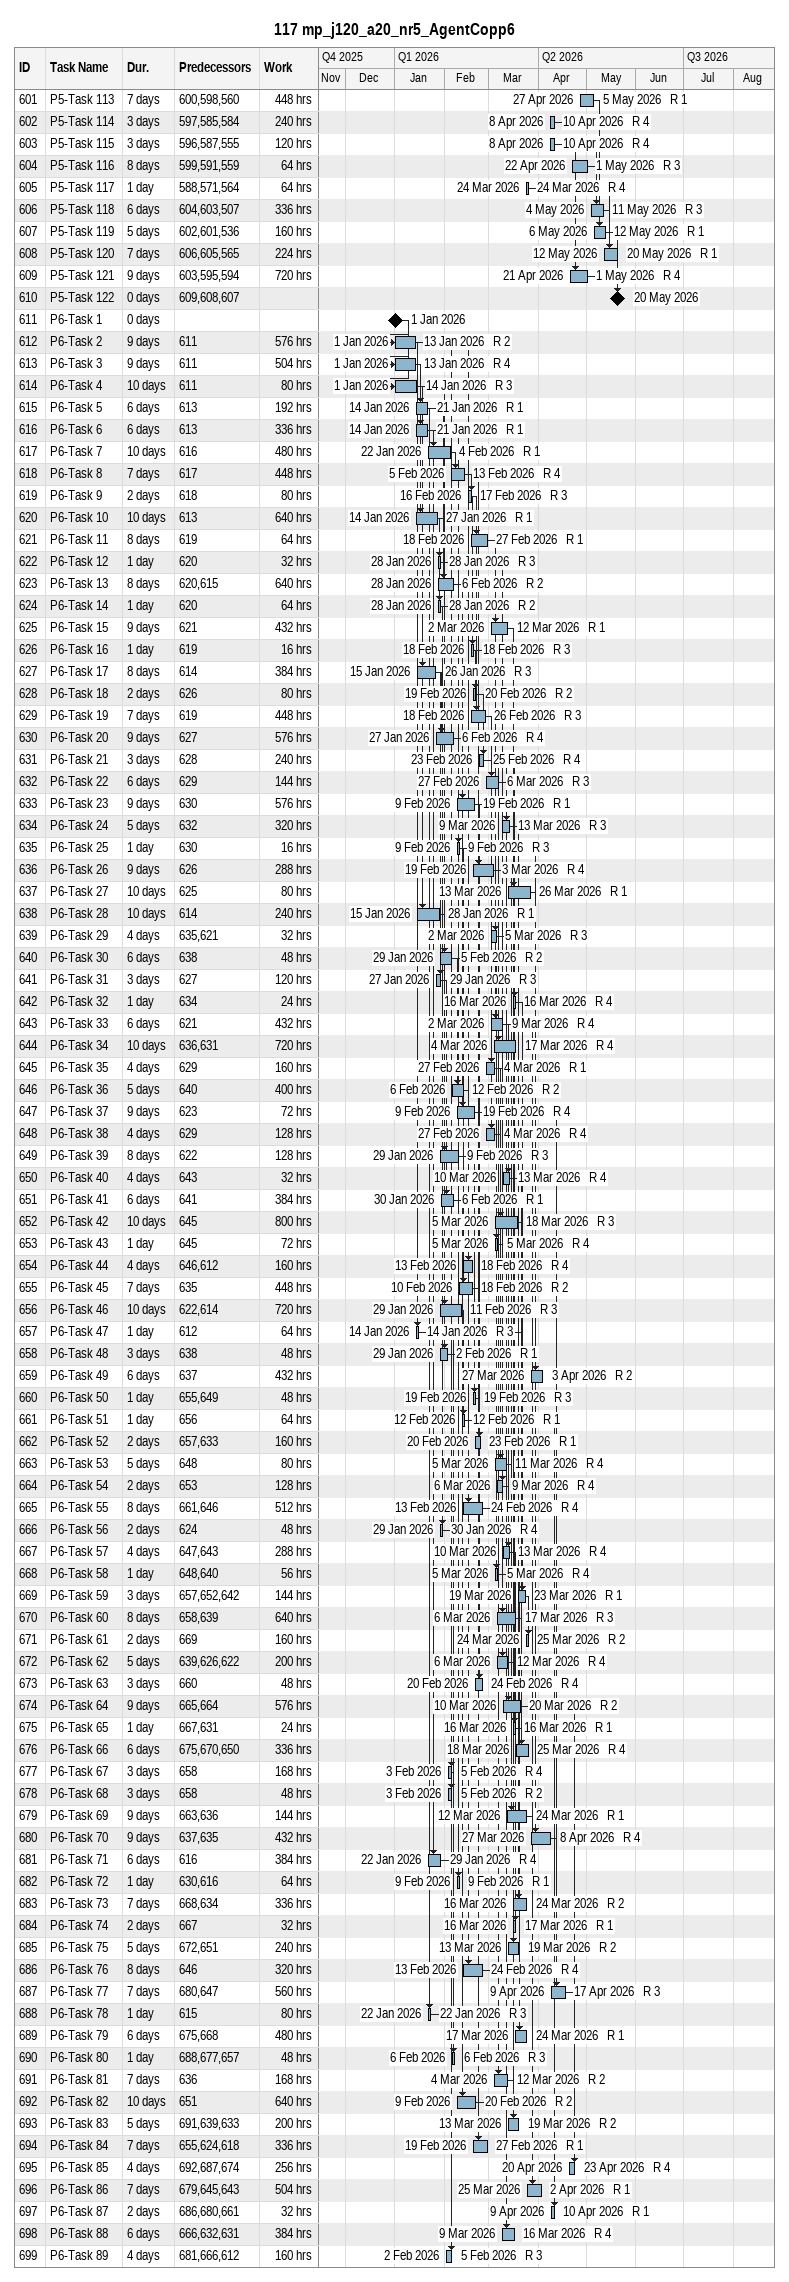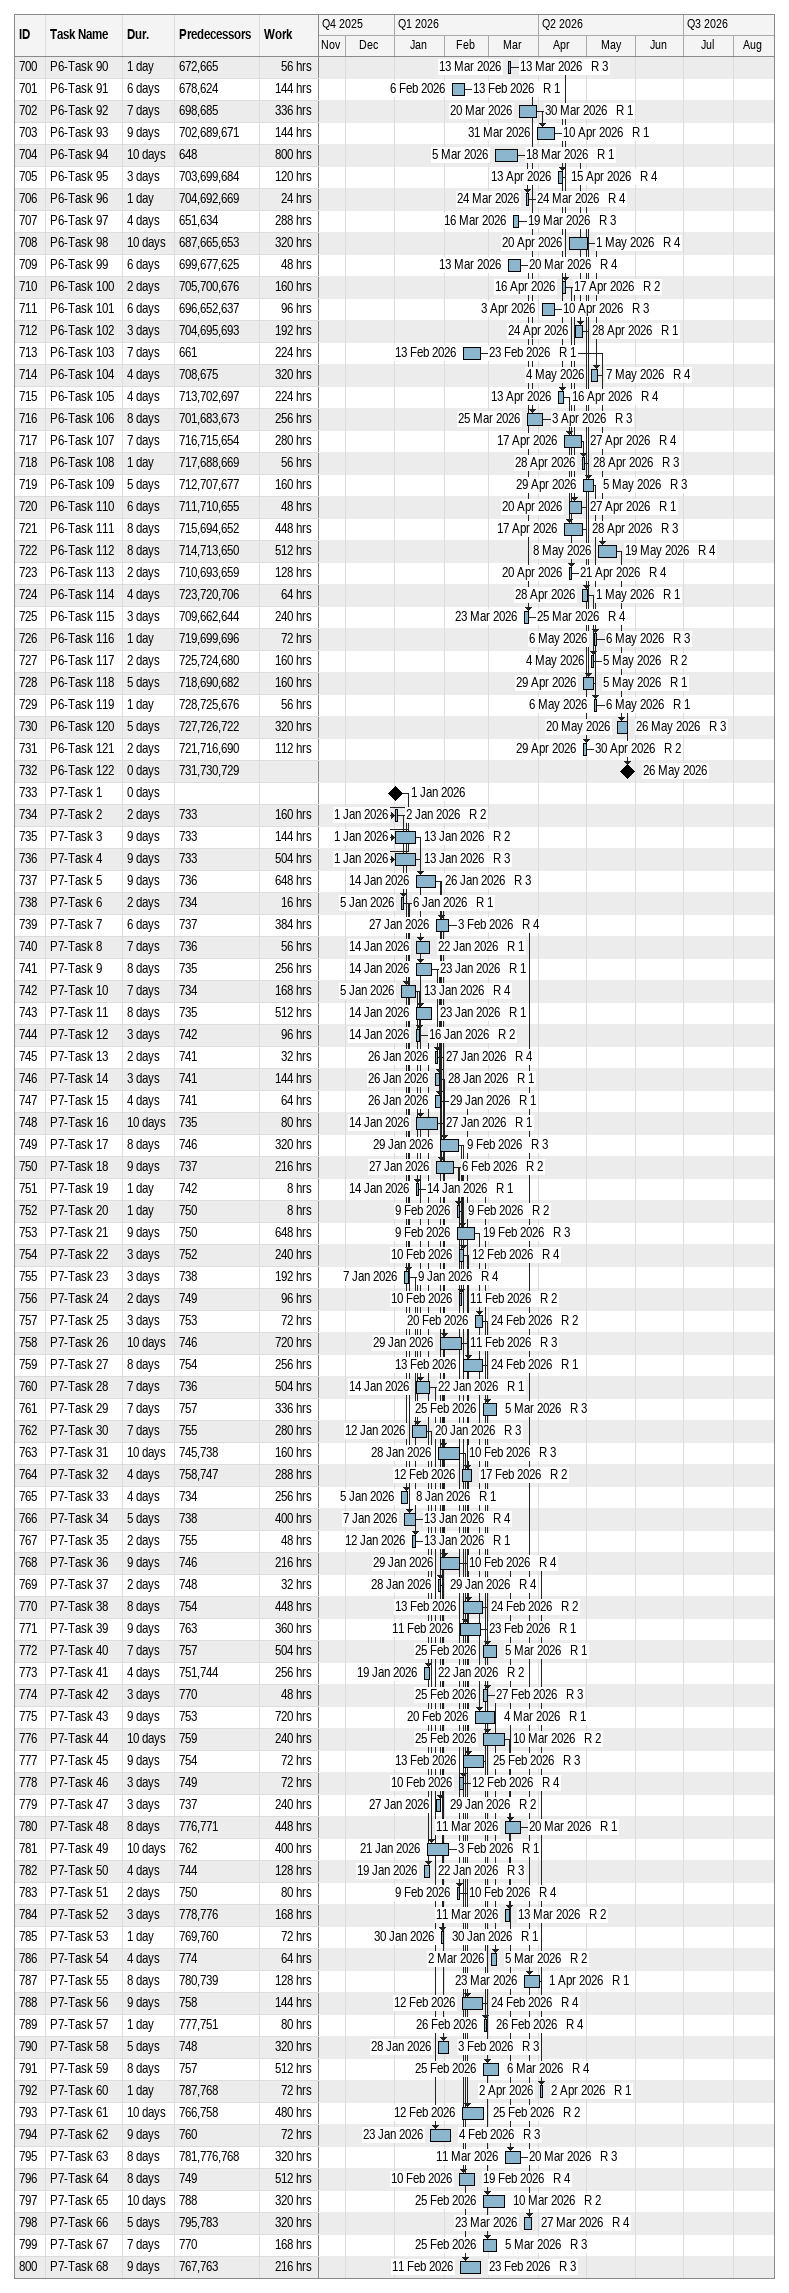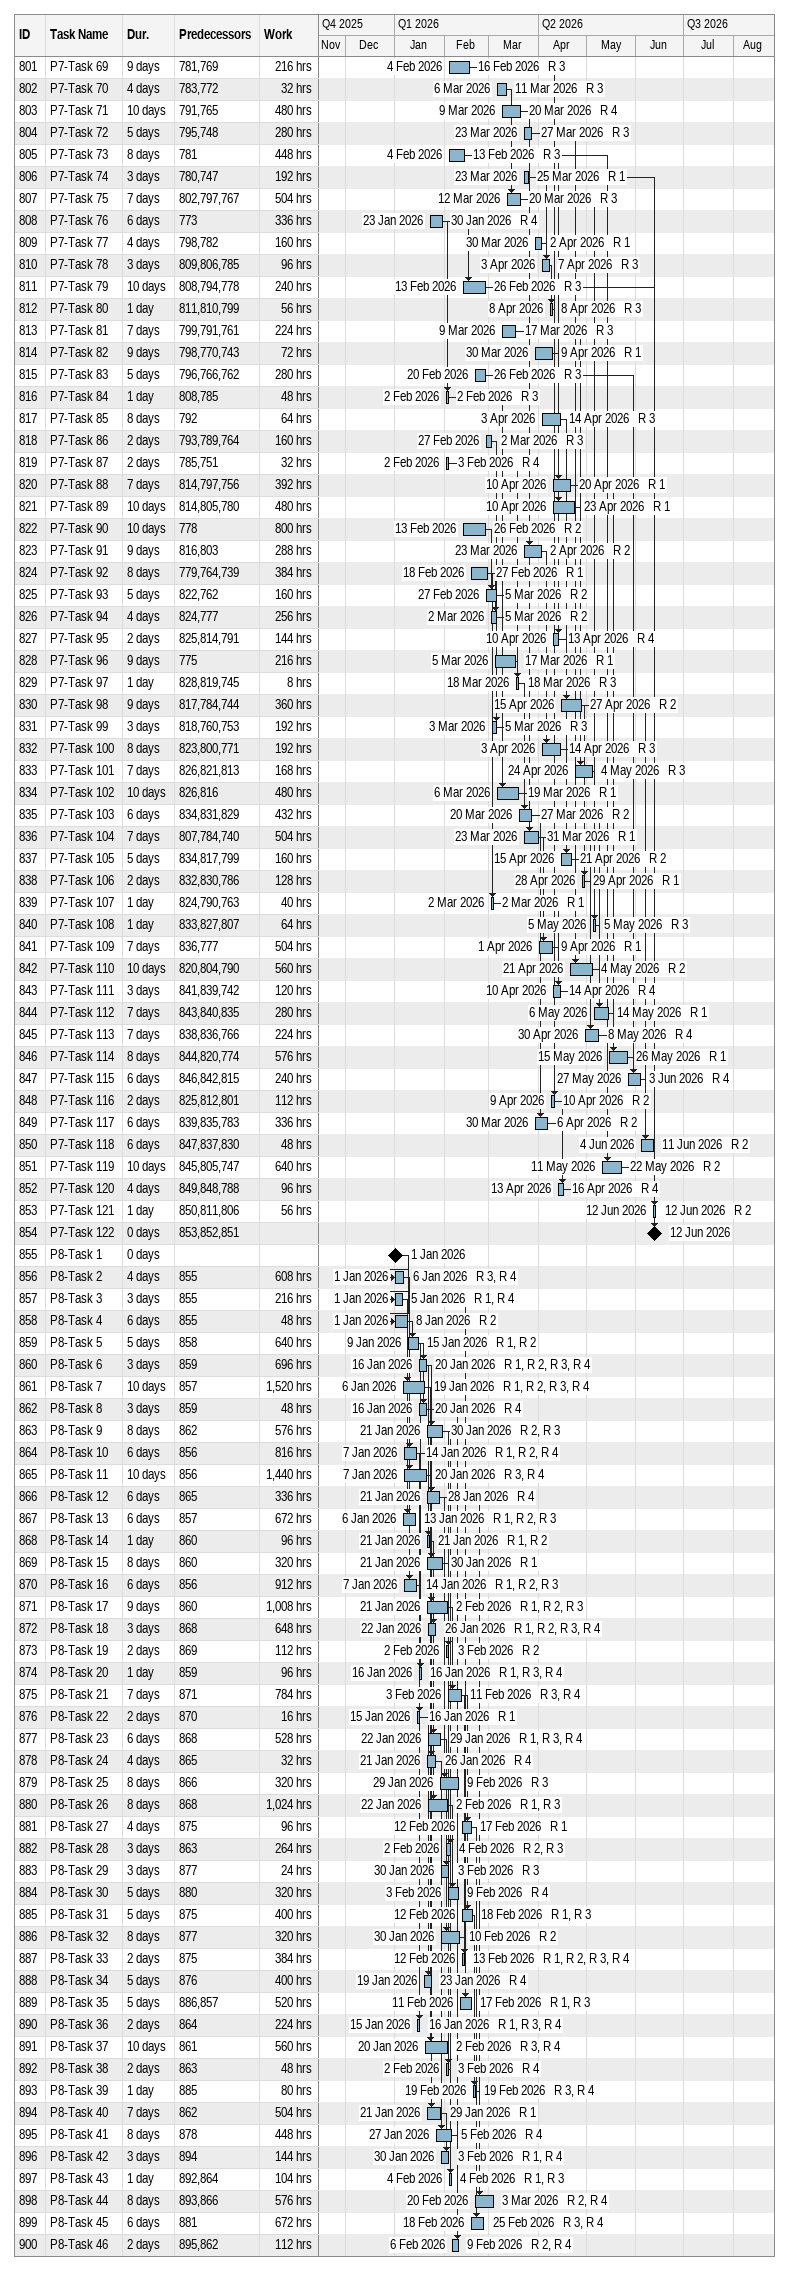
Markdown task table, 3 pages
117 mp_j120_a20_nr5_AgentCopp6

| ID | Task | Duration | Start | Finish | Predecessors | Resources | Work (h) |
|---|---|---|---|---|---|---|---|
| 601 | P5-Task 113 | 7d | 2026-04-27 | 2026-05-05 | 600, 598, 560 | R 1 | 448 |
| 602 | P5-Task 114 | 3d | 2026-04-08 | 2026-04-10 | 597, 585, 584 | R 4 | 240 |
| 603 | P5-Task 115 | 3d | 2026-04-08 | 2026-04-10 | 596, 587, 555 | R 4 | 120 |
| 604 | P5-Task 116 | 8d | 2026-04-22 | 2026-05-01 | 599, 591, 559 | R 3 | 64 |
| 605 | P5-Task 117 | 1d | 2026-03-24 | 2026-03-24 | 588, 571, 564 | R 4 | 64 |
| 606 | P5-Task 118 | 6d | 2026-05-04 | 2026-05-11 | 604, 603, 507 | R 3 | 336 |
| 607 | P5-Task 119 | 5d | 2026-05-06 | 2026-05-12 | 602, 601, 536 | R 1 | 160 |
| 608 | P5-Task 120 | 7d | 2026-05-12 | 2026-05-20 | 606, 605, 565 | R 1 | 224 |
| 609 | P5-Task 121 | 9d | 2026-04-21 | 2026-05-01 | 603, 595, 594 | R 4 | 720 |
| 610 | P5-Task 122 | 0d | 2026-05-20 | 2026-05-20 | 609, 608, 607 |  |  |
| 611 | P6-Task 1 | 0d | 2026-01-01 | 2026-01-01 |  |  |  |
| 612 | P6-Task 2 | 9d | 2026-01-01 | 2026-01-13 | 611 | R 2 | 576 |
| 613 | P6-Task 3 | 9d | 2026-01-01 | 2026-01-13 | 611 | R 4 | 504 |
| 614 | P6-Task 4 | 10d | 2026-01-01 | 2026-01-14 | 611 | R 3 | 80 |
| 615 | P6-Task 5 | 6d | 2026-01-14 | 2026-01-21 | 613 | R 1 | 192 |
| 616 | P6-Task 6 | 6d | 2026-01-14 | 2026-01-21 | 613 | R 1 | 336 |
| 617 | P6-Task 7 | 10d | 2026-01-22 | 2026-02-04 | 616 | R 1 | 480 |
| 618 | P6-Task 8 | 7d | 2026-02-05 | 2026-02-13 | 617 | R 4 | 448 |
| 619 | P6-Task 9 | 2d | 2026-02-16 | 2026-02-17 | 618 | R 3 | 80 |
| 620 | P6-Task 10 | 10d | 2026-01-14 | 2026-01-27 | 613 | R 1 | 640 |
| 621 | P6-Task 11 | 8d | 2026-02-18 | 2026-02-27 | 619 | R 1 | 64 |
| 622 | P6-Task 12 | 1d | 2026-01-28 | 2026-01-28 | 620 | R 3 | 32 |
| 623 | P6-Task 13 | 8d | 2026-01-28 | 2026-02-06 | 620, 615 | R 2 | 640 |
| 624 | P6-Task 14 | 1d | 2026-01-28 | 2026-01-28 | 620 | R 2 | 64 |
| 625 | P6-Task 15 | 9d | 2026-03-02 | 2026-03-12 | 621 | R 1 | 432 |
| 626 | P6-Task 16 | 1d | 2026-02-18 | 2026-02-18 | 619 | R 3 | 16 |
| 627 | P6-Task 17 | 8d | 2026-01-15 | 2026-01-26 | 614 | R 3 | 384 |
| 628 | P6-Task 18 | 2d | 2026-02-19 | 2026-02-20 | 626 | R 2 | 80 |
| 629 | P6-Task 19 | 7d | 2026-02-18 | 2026-02-26 | 619 | R 3 | 448 |
| 630 | P6-Task 20 | 9d | 2026-01-27 | 2026-02-06 | 627 | R 4 | 576 |
| 631 | P6-Task 21 | 3d | 2026-02-23 | 2026-02-25 | 628 | R 4 | 240 |
| 632 | P6-Task 22 | 6d | 2026-02-27 | 2026-03-06 | 629 | R 3 | 144 |
| 633 | P6-Task 23 | 9d | 2026-02-09 | 2026-02-19 | 630 | R 1 | 576 |
| 634 | P6-Task 24 | 5d | 2026-03-09 | 2026-03-13 | 632 | R 3 | 320 |
| 635 | P6-Task 25 | 1d | 2026-02-09 | 2026-02-09 | 630 | R 3 | 16 |
| 636 | P6-Task 26 | 9d | 2026-02-19 | 2026-03-03 | 626 | R 4 | 288 |
| 637 | P6-Task 27 | 10d | 2026-03-13 | 2026-03-26 | 625 | R 1 | 80 |
| 638 | P6-Task 28 | 10d | 2026-01-15 | 2026-01-28 | 614 | R 1 | 240 |
| 639 | P6-Task 29 | 4d | 2026-03-02 | 2026-03-05 | 635, 621 | R 3 | 32 |
| 640 | P6-Task 30 | 6d | 2026-01-29 | 2026-02-05 | 638 | R 2 | 48 |
| 641 | P6-Task 31 | 3d | 2026-01-27 | 2026-01-29 | 627 | R 3 | 120 |
| 642 | P6-Task 32 | 1d | 2026-03-16 | 2026-03-16 | 634 | R 4 | 24 |
| 643 | P6-Task 33 | 6d | 2026-03-02 | 2026-03-09 | 621 | R 4 | 432 |
| 644 | P6-Task 34 | 10d | 2026-03-04 | 2026-03-17 | 636, 631 | R 4 | 720 |
| 645 | P6-Task 35 | 4d | 2026-02-27 | 2026-03-04 | 629 | R 1 | 160 |
| 646 | P6-Task 36 | 5d | 2026-02-06 | 2026-02-12 | 640 | R 2 | 400 |
| 647 | P6-Task 37 | 9d | 2026-02-09 | 2026-02-19 | 623 | R 4 | 72 |
| 648 | P6-Task 38 | 4d | 2026-02-27 | 2026-03-04 | 629 | R 4 | 128 |
| 649 | P6-Task 39 | 8d | 2026-01-29 | 2026-02-09 | 622 | R 3 | 128 |
| 650 | P6-Task 40 | 4d | 2026-03-10 | 2026-03-13 | 643 | R 4 | 32 |
| 651 | P6-Task 41 | 6d | 2026-01-30 | 2026-02-06 | 641 | R 1 | 384 |
| 652 | P6-Task 42 | 10d | 2026-03-05 | 2026-03-18 | 645 | R 3 | 800 |
| 653 | P6-Task 43 | 1d | 2026-03-05 | 2026-03-05 | 645 | R 4 | 72 |
| 654 | P6-Task 44 | 4d | 2026-02-13 | 2026-02-18 | 646, 612 | R 4 | 160 |
| 655 | P6-Task 45 | 7d | 2026-02-10 | 2026-02-18 | 635 | R 2 | 448 |
| 656 | P6-Task 46 | 10d | 2026-01-29 | 2026-02-11 | 622, 614 | R 3 | 720 |
| 657 | P6-Task 47 | 1d | 2026-01-14 | 2026-01-14 | 612 | R 3 | 64 |
| 658 | P6-Task 48 | 3d | 2026-01-29 | 2026-02-02 | 638 | R 1 | 48 |
| 659 | P6-Task 49 | 6d | 2026-03-27 | 2026-04-03 | 637 | R 2 | 432 |
| 660 | P6-Task 50 | 1d | 2026-02-19 | 2026-02-19 | 655, 649 | R 3 | 48 |
| 661 | P6-Task 51 | 1d | 2026-02-12 | 2026-02-12 | 656 | R 1 | 64 |
| 662 | P6-Task 52 | 2d | 2026-02-20 | 2026-02-23 | 657, 633 | R 1 | 160 |
| 663 | P6-Task 53 | 5d | 2026-03-05 | 2026-03-11 | 648 | R 4 | 80 |
| 664 | P6-Task 54 | 2d | 2026-03-06 | 2026-03-09 | 653 | R 4 | 128 |
| 665 | P6-Task 55 | 8d | 2026-02-13 | 2026-02-24 | 661, 646 | R 4 | 512 |
| 666 | P6-Task 56 | 2d | 2026-01-29 | 2026-01-30 | 624 | R 4 | 48 |
| 667 | P6-Task 57 | 4d | 2026-03-10 | 2026-03-13 | 647, 643 | R 4 | 288 |
| 668 | P6-Task 58 | 1d | 2026-03-05 | 2026-03-05 | 648, 640 | R 4 | 56 |
| 669 | P6-Task 59 | 3d | 2026-03-19 | 2026-03-23 | 657, 652, 642 | R 1 | 144 |
| 670 | P6-Task 60 | 8d | 2026-03-06 | 2026-03-17 | 658, 639 | R 3 | 640 |
| 671 | P6-Task 61 | 2d | 2026-03-24 | 2026-03-25 | 669 | R 2 | 160 |
| 672 | P6-Task 62 | 5d | 2026-03-06 | 2026-03-12 | 639, 626, 622 | R 4 | 200 |
| 673 | P6-Task 63 | 3d | 2026-02-20 | 2026-02-24 | 660 | R 4 | 48 |
| 674 | P6-Task 64 | 9d | 2026-03-10 | 2026-03-20 | 665, 664 | R 2 | 576 |
| 675 | P6-Task 65 | 1d | 2026-03-16 | 2026-03-16 | 667, 631 | R 1 | 24 |
| 676 | P6-Task 66 | 6d | 2026-03-18 | 2026-03-25 | 675, 670, 650 | R 4 | 336 |
| 677 | P6-Task 67 | 3d | 2026-02-03 | 2026-02-05 | 658 | R 4 | 168 |
| 678 | P6-Task 68 | 3d | 2026-02-03 | 2026-02-05 | 658 | R 2 | 48 |
| 679 | P6-Task 69 | 9d | 2026-03-12 | 2026-03-24 | 663, 636 | R 1 | 144 |
| 680 | P6-Task 70 | 9d | 2026-03-27 | 2026-04-08 | 637, 635 | R 4 | 432 |
| 681 | P6-Task 71 | 6d | 2026-01-22 | 2026-01-29 | 616 | R 4 | 384 |
| 682 | P6-Task 72 | 1d | 2026-02-09 | 2026-02-09 | 630, 616 | R 1 | 64 |
| 683 | P6-Task 73 | 7d | 2026-03-16 | 2026-03-24 | 668, 634 | R 2 | 336 |
| 684 | P6-Task 74 | 2d | 2026-03-16 | 2026-03-17 | 667 | R 1 | 32 |
| 685 | P6-Task 75 | 5d | 2026-03-13 | 2026-03-19 | 672, 651 | R 2 | 240 |
| 686 | P6-Task 76 | 8d | 2026-02-13 | 2026-02-24 | 646 | R 4 | 320 |
| 687 | P6-Task 77 | 7d | 2026-04-09 | 2026-04-17 | 680, 647 | R 3 | 560 |
| 688 | P6-Task 78 | 1d | 2026-01-22 | 2026-01-22 | 615 | R 3 | 80 |
| 689 | P6-Task 79 | 6d | 2026-03-17 | 2026-03-24 | 675, 668 | R 1 | 480 |
| 690 | P6-Task 80 | 1d | 2026-02-06 | 2026-02-06 | 688, 677, 657 | R 3 | 48 |
| 691 | P6-Task 81 | 7d | 2026-03-04 | 2026-03-12 | 636 | R 2 | 168 |
| 692 | P6-Task 82 | 10d | 2026-02-09 | 2026-02-20 | 651 | R 2 | 640 |
| 693 | P6-Task 83 | 5d | 2026-03-13 | 2026-03-19 | 691, 639, 633 | R 2 | 200 |
| 694 | P6-Task 84 | 7d | 2026-02-19 | 2026-02-27 | 655, 624, 618 | R 1 | 336 |
| 695 | P6-Task 85 | 4d | 2026-04-20 | 2026-04-23 | 692, 687, 674 | R 4 | 256 |
| 696 | P6-Task 86 | 7d | 2026-03-25 | 2026-04-02 | 679, 645, 643 | R 1 | 504 |
| 697 | P6-Task 87 | 2d | 2026-04-09 | 2026-04-10 | 686, 680, 661 | R 1 | 32 |
| 698 | P6-Task 88 | 6d | 2026-03-09 | 2026-03-16 | 666, 632, 631 | R 4 | 384 |
| 699 | P6-Task 89 | 4d | 2026-02-02 | 2026-02-05 | 681, 666, 612 | R 3 | 160 |
| 700 | P6-Task 90 | 1d | 2026-03-13 | 2026-03-13 | 672, 665 | R 3 | 56 |
| 701 | P6-Task 91 | 6d | 2026-02-06 | 2026-02-13 | 678, 624 | R 1 | 144 |
| 702 | P6-Task 92 | 7d | 2026-03-20 | 2026-03-30 | 698, 685 | R 1 | 336 |
| 703 | P6-Task 93 | 9d | 2026-03-31 | 2026-04-10 | 702, 689, 671 | R 1 | 144 |
| 704 | P6-Task 94 | 10d | 2026-03-05 | 2026-03-18 | 648 | R 1 | 800 |
| 705 | P6-Task 95 | 3d | 2026-04-13 | 2026-04-15 | 703, 699, 684 | R 4 | 120 |
| 706 | P6-Task 96 | 1d | 2026-03-24 | 2026-03-24 | 704, 692, 669 | R 4 | 24 |
| 707 | P6-Task 97 | 4d | 2026-03-16 | 2026-03-19 | 651, 634 | R 3 | 288 |
| 708 | P6-Task 98 | 10d | 2026-04-20 | 2026-05-01 | 687, 665, 653 | R 4 | 320 |
| 709 | P6-Task 99 | 6d | 2026-03-13 | 2026-03-20 | 699, 677, 625 | R 4 | 48 |
| 710 | P6-Task 100 | 2d | 2026-04-16 | 2026-04-17 | 705, 700, 676 | R 2 | 160 |
| 711 | P6-Task 101 | 6d | 2026-04-03 | 2026-04-10 | 696, 652, 637 | R 3 | 96 |
| 712 | P6-Task 102 | 3d | 2026-04-24 | 2026-04-28 | 704, 695, 693 | R 1 | 192 |
| 713 | P6-Task 103 | 7d | 2026-02-13 | 2026-02-23 | 661 | R 1 | 224 |
| 714 | P6-Task 104 | 4d | 2026-05-04 | 2026-05-07 | 708, 675 | R 4 | 320 |
| 715 | P6-Task 105 | 4d | 2026-04-13 | 2026-04-16 | 713, 702, 697 | R 4 | 224 |
| 716 | P6-Task 106 | 8d | 2026-03-25 | 2026-04-03 | 701, 683, 673 | R 3 | 256 |
| 717 | P6-Task 107 | 7d | 2026-04-17 | 2026-04-27 | 716, 715, 654 | R 4 | 280 |
| 718 | P6-Task 108 | 1d | 2026-04-28 | 2026-04-28 | 717, 688, 669 | R 3 | 56 |
| 719 | P6-Task 109 | 5d | 2026-04-29 | 2026-05-05 | 712, 707, 677 | R 3 | 160 |
| 720 | P6-Task 110 | 6d | 2026-04-20 | 2026-04-27 | 711, 710, 655 | R 1 | 48 |
| 721 | P6-Task 111 | 8d | 2026-04-17 | 2026-04-28 | 715, 694, 652 | R 3 | 448 |
| 722 | P6-Task 112 | 8d | 2026-05-08 | 2026-05-19 | 714, 713, 650 | R 4 | 512 |
| 723 | P6-Task 113 | 2d | 2026-04-20 | 2026-04-21 | 710, 693, 659 | R 4 | 128 |
| 724 | P6-Task 114 | 4d | 2026-04-28 | 2026-05-01 | 723, 720, 706 | R 1 | 64 |
| 725 | P6-Task 115 | 3d | 2026-03-23 | 2026-03-25 | 709, 662, 644 | R 4 | 240 |
| 726 | P6-Task 116 | 1d | 2026-05-06 | 2026-05-06 | 719, 699, 696 | R 3 | 72 |
| 727 | P6-Task 117 | 2d | 2026-05-04 | 2026-05-05 | 725, 724, 680 | R 2 | 160 |
| 728 | P6-Task 118 | 5d | 2026-04-29 | 2026-05-05 | 718, 690, 682 | R 1 | 160 |
| 729 | P6-Task 119 | 1d | 2026-05-06 | 2026-05-06 | 728, 725, 676 | R 1 | 56 |
| 730 | P6-Task 120 | 5d | 2026-05-20 | 2026-05-26 | 727, 726, 722 | R 3 | 320 |
| 731 | P6-Task 121 | 2d | 2026-04-29 | 2026-04-30 | 721, 716, 690 | R 2 | 112 |
| 732 | P6-Task 122 | 0d | 2026-05-26 | 2026-05-26 | 731, 730, 729 |  |  |
| 733 | P7-Task 1 | 0d | 2026-01-01 | 2026-01-01 |  |  |  |
| 734 | P7-Task 2 | 2d | 2026-01-01 | 2026-01-02 | 733 | R 2 | 160 |
| 735 | P7-Task 3 | 9d | 2026-01-01 | 2026-01-13 | 733 | R 2 | 144 |
| 736 | P7-Task 4 | 9d | 2026-01-01 | 2026-01-13 | 733 | R 3 | 504 |
| 737 | P7-Task 5 | 9d | 2026-01-14 | 2026-01-26 | 736 | R 3 | 648 |
| 738 | P7-Task 6 | 2d | 2026-01-05 | 2026-01-06 | 734 | R 1 | 16 |
| 739 | P7-Task 7 | 6d | 2026-01-27 | 2026-02-03 | 737 | R 4 | 384 |
| 740 | P7-Task 8 | 7d | 2026-01-14 | 2026-01-22 | 736 | R 1 | 56 |
| 741 | P7-Task 9 | 8d | 2026-01-14 | 2026-01-23 | 735 | R 1 | 256 |
| 742 | P7-Task 10 | 7d | 2026-01-05 | 2026-01-13 | 734 | R 4 | 168 |
| 743 | P7-Task 11 | 8d | 2026-01-14 | 2026-01-23 | 735 | R 1 | 512 |
| 744 | P7-Task 12 | 3d | 2026-01-14 | 2026-01-16 | 742 | R 2 | 96 |
| 745 | P7-Task 13 | 2d | 2026-01-26 | 2026-01-27 | 741 | R 4 | 32 |
| 746 | P7-Task 14 | 3d | 2026-01-26 | 2026-01-28 | 741 | R 1 | 144 |
| 747 | P7-Task 15 | 4d | 2026-01-26 | 2026-01-29 | 741 | R 1 | 64 |
| 748 | P7-Task 16 | 10d | 2026-01-14 | 2026-01-27 | 735 | R 1 | 80 |
| 749 | P7-Task 17 | 8d | 2026-01-29 | 2026-02-09 | 746 | R 3 | 320 |
| 750 | P7-Task 18 | 9d | 2026-01-27 | 2026-02-06 | 737 | R 2 | 216 |
| 751 | P7-Task 19 | 1d | 2026-01-14 | 2026-01-14 | 742 | R 1 | 8 |
| 752 | P7-Task 20 | 1d | 2026-02-09 | 2026-02-09 | 750 | R 2 | 8 |
| 753 | P7-Task 21 | 9d | 2026-02-09 | 2026-02-19 | 750 | R 3 | 648 |
| 754 | P7-Task 22 | 3d | 2026-02-10 | 2026-02-12 | 752 | R 4 | 240 |
| 755 | P7-Task 23 | 3d | 2026-01-07 | 2026-01-09 | 738 | R 4 | 192 |
| 756 | P7-Task 24 | 2d | 2026-02-10 | 2026-02-11 | 749 | R 2 | 96 |
| 757 | P7-Task 25 | 3d | 2026-02-20 | 2026-02-24 | 753 | R 2 | 72 |
| 758 | P7-Task 26 | 10d | 2026-01-29 | 2026-02-11 | 746 | R 3 | 720 |
| 759 | P7-Task 27 | 8d | 2026-02-13 | 2026-02-24 | 754 | R 1 | 256 |
| 760 | P7-Task 28 | 7d | 2026-01-14 | 2026-01-22 | 736 | R 1 | 504 |
| 761 | P7-Task 29 | 7d | 2026-02-25 | 2026-03-05 | 757 | R 3 | 336 |
| 762 | P7-Task 30 | 7d | 2026-01-12 | 2026-01-20 | 755 | R 3 | 280 |
| 763 | P7-Task 31 | 10d | 2026-01-28 | 2026-02-10 | 745, 738 | R 3 | 160 |
| 764 | P7-Task 32 | 4d | 2026-02-12 | 2026-02-17 | 758, 747 | R 2 | 288 |
| 765 | P7-Task 33 | 4d | 2026-01-05 | 2026-01-08 | 734 | R 1 | 256 |
| 766 | P7-Task 34 | 5d | 2026-01-07 | 2026-01-13 | 738 | R 4 | 400 |
| 767 | P7-Task 35 | 2d | 2026-01-12 | 2026-01-13 | 755 | R 1 | 48 |
| 768 | P7-Task 36 | 9d | 2026-01-29 | 2026-02-10 | 746 | R 4 | 216 |
| 769 | P7-Task 37 | 2d | 2026-01-28 | 2026-01-29 | 748 | R 4 | 32 |
| 770 | P7-Task 38 | 8d | 2026-02-13 | 2026-02-24 | 754 | R 2 | 448 |
| 771 | P7-Task 39 | 9d | 2026-02-11 | 2026-02-23 | 763 | R 1 | 360 |
| 772 | P7-Task 40 | 7d | 2026-02-25 | 2026-03-05 | 757 | R 1 | 504 |
| 773 | P7-Task 41 | 4d | 2026-01-19 | 2026-01-22 | 751, 744 | R 2 | 256 |
| 774 | P7-Task 42 | 3d | 2026-02-25 | 2026-02-27 | 770 | R 3 | 48 |
| 775 | P7-Task 43 | 9d | 2026-02-20 | 2026-03-04 | 753 | R 1 | 720 |
| 776 | P7-Task 44 | 10d | 2026-02-25 | 2026-03-10 | 759 | R 2 | 240 |
| 777 | P7-Task 45 | 9d | 2026-02-13 | 2026-02-25 | 754 | R 3 | 72 |
| 778 | P7-Task 46 | 3d | 2026-02-10 | 2026-02-12 | 749 | R 4 | 72 |
| 779 | P7-Task 47 | 3d | 2026-01-27 | 2026-01-29 | 737 | R 2 | 240 |
| 780 | P7-Task 48 | 8d | 2026-03-11 | 2026-03-20 | 776, 771 | R 1 | 448 |
| 781 | P7-Task 49 | 10d | 2026-01-21 | 2026-02-03 | 762 | R 1 | 400 |
| 782 | P7-Task 50 | 4d | 2026-01-19 | 2026-01-22 | 744 | R 3 | 128 |
| 783 | P7-Task 51 | 2d | 2026-02-09 | 2026-02-10 | 750 | R 4 | 80 |
| 784 | P7-Task 52 | 3d | 2026-03-11 | 2026-03-13 | 778, 776 | R 2 | 168 |
| 785 | P7-Task 53 | 1d | 2026-01-30 | 2026-01-30 | 769, 760 | R 1 | 72 |
| 786 | P7-Task 54 | 4d | 2026-03-02 | 2026-03-05 | 774 | R 2 | 64 |
| 787 | P7-Task 55 | 8d | 2026-03-23 | 2026-04-01 | 780, 739 | R 1 | 128 |
| 788 | P7-Task 56 | 9d | 2026-02-12 | 2026-02-24 | 758 | R 4 | 144 |
| 789 | P7-Task 57 | 1d | 2026-02-26 | 2026-02-26 | 777, 751 | R 4 | 80 |
| 790 | P7-Task 58 | 5d | 2026-01-28 | 2026-02-03 | 748 | R 3 | 320 |
| 791 | P7-Task 59 | 8d | 2026-02-25 | 2026-03-06 | 757 | R 4 | 512 |
| 792 | P7-Task 60 | 1d | 2026-04-02 | 2026-04-02 | 787, 768 | R 1 | 72 |
| 793 | P7-Task 61 | 10d | 2026-02-12 | 2026-02-25 | 766, 758 | R 2 | 480 |
| 794 | P7-Task 62 | 9d | 2026-01-23 | 2026-02-04 | 760 | R 3 | 72 |
| 795 | P7-Task 63 | 8d | 2026-03-11 | 2026-03-20 | 781, 776, 768 | R 3 | 320 |
| 796 | P7-Task 64 | 8d | 2026-02-10 | 2026-02-19 | 749 | R 4 | 512 |
| 797 | P7-Task 65 | 10d | 2026-02-25 | 2026-03-10 | 788 | R 2 | 320 |
| 798 | P7-Task 66 | 5d | 2026-03-23 | 2026-03-27 | 795, 783 | R 4 | 320 |
| 799 | P7-Task 67 | 7d | 2026-02-25 | 2026-03-05 | 770 | R 3 | 168 |
| 800 | P7-Task 68 | 9d | 2026-02-11 | 2026-02-23 | 767, 763 | R 3 | 216 |
| 801 | P7-Task 69 | 9d | 2026-02-04 | 2026-02-16 | 781, 769 | R 3 | 216 |
| 802 | P7-Task 70 | 4d | 2026-03-06 | 2026-03-11 | 783, 772 | R 3 | 32 |
| 803 | P7-Task 71 | 10d | 2026-03-09 | 2026-03-20 | 791, 765 | R 4 | 480 |
| 804 | P7-Task 72 | 5d | 2026-03-23 | 2026-03-27 | 795, 748 | R 3 | 280 |
| 805 | P7-Task 73 | 8d | 2026-02-04 | 2026-02-13 | 781 | R 3 | 448 |
| 806 | P7-Task 74 | 3d | 2026-03-23 | 2026-03-25 | 780, 747 | R 1 | 192 |
| 807 | P7-Task 75 | 7d | 2026-03-12 | 2026-03-20 | 802, 797, 767 | R 3 | 504 |
| 808 | P7-Task 76 | 6d | 2026-01-23 | 2026-01-30 | 773 | R 4 | 336 |
| 809 | P7-Task 77 | 4d | 2026-03-30 | 2026-04-02 | 798, 782 | R 1 | 160 |
| 810 | P7-Task 78 | 3d | 2026-04-03 | 2026-04-07 | 809, 806, 785 | R 3 | 96 |
| 811 | P7-Task 79 | 10d | 2026-02-13 | 2026-02-26 | 808, 794, 778 | R 3 | 240 |
| 812 | P7-Task 80 | 1d | 2026-04-08 | 2026-04-08 | 811, 810, 799 | R 3 | 56 |
| 813 | P7-Task 81 | 7d | 2026-03-09 | 2026-03-17 | 799, 791, 761 | R 3 | 224 |
| 814 | P7-Task 82 | 9d | 2026-03-30 | 2026-04-09 | 798, 770, 743 | R 1 | 72 |
| 815 | P7-Task 83 | 5d | 2026-02-20 | 2026-02-26 | 796, 766, 762 | R 3 | 280 |
| 816 | P7-Task 84 | 1d | 2026-02-02 | 2026-02-02 | 808, 785 | R 3 | 48 |
| 817 | P7-Task 85 | 8d | 2026-04-03 | 2026-04-14 | 792 | R 3 | 64 |
| 818 | P7-Task 86 | 2d | 2026-02-27 | 2026-03-02 | 793, 789, 764 | R 3 | 160 |
| 819 | P7-Task 87 | 2d | 2026-02-02 | 2026-02-03 | 785, 751 | R 4 | 32 |
| 820 | P7-Task 88 | 7d | 2026-04-10 | 2026-04-20 | 814, 797, 756 | R 1 | 392 |
| 821 | P7-Task 89 | 10d | 2026-04-10 | 2026-04-23 | 814, 805, 780 | R 1 | 480 |
| 822 | P7-Task 90 | 10d | 2026-02-13 | 2026-02-26 | 778 | R 2 | 800 |
| 823 | P7-Task 91 | 9d | 2026-03-23 | 2026-04-02 | 816, 803 | R 2 | 288 |
| 824 | P7-Task 92 | 8d | 2026-02-18 | 2026-02-27 | 779, 764, 739 | R 1 | 384 |
| 825 | P7-Task 93 | 5d | 2026-02-27 | 2026-03-05 | 822, 762 | R 2 | 160 |
| 826 | P7-Task 94 | 4d | 2026-03-02 | 2026-03-05 | 824, 777 | R 2 | 256 |
| 827 | P7-Task 95 | 2d | 2026-04-10 | 2026-04-13 | 825, 814, 791 | R 4 | 144 |
| 828 | P7-Task 96 | 9d | 2026-03-05 | 2026-03-17 | 775 | R 1 | 216 |
| 829 | P7-Task 97 | 1d | 2026-03-18 | 2026-03-18 | 828, 819, 745 | R 3 | 8 |
| 830 | P7-Task 98 | 9d | 2026-04-15 | 2026-04-27 | 817, 784, 744 | R 2 | 360 |
| 831 | P7-Task 99 | 3d | 2026-03-03 | 2026-03-05 | 818, 760, 753 | R 3 | 192 |
| 832 | P7-Task 100 | 8d | 2026-04-03 | 2026-04-14 | 823, 800, 771 | R 3 | 192 |
| 833 | P7-Task 101 | 7d | 2026-04-24 | 2026-05-04 | 826, 821, 813 | R 3 | 168 |
| 834 | P7-Task 102 | 10d | 2026-03-06 | 2026-03-19 | 826, 816 | R 1 | 480 |
| 835 | P7-Task 103 | 6d | 2026-03-20 | 2026-03-27 | 834, 831, 829 | R 2 | 432 |
| 836 | P7-Task 104 | 7d | 2026-03-23 | 2026-03-31 | 807, 784, 740 | R 1 | 504 |
| 837 | P7-Task 105 | 5d | 2026-04-15 | 2026-04-21 | 834, 817, 799 | R 2 | 160 |
| 838 | P7-Task 106 | 2d | 2026-04-28 | 2026-04-29 | 832, 830, 786 | R 1 | 128 |
| 839 | P7-Task 107 | 1d | 2026-03-02 | 2026-03-02 | 824, 790, 763 | R 1 | 40 |
| 840 | P7-Task 108 | 1d | 2026-05-05 | 2026-05-05 | 833, 827, 807 | R 3 | 64 |
| 841 | P7-Task 109 | 7d | 2026-04-01 | 2026-04-09 | 836, 777 | R 1 | 504 |
| 842 | P7-Task 110 | 10d | 2026-04-21 | 2026-05-04 | 820, 804, 790 | R 2 | 560 |
| 843 | P7-Task 111 | 3d | 2026-04-10 | 2026-04-14 | 841, 839, 742 | R 4 | 120 |
| 844 | P7-Task 112 | 7d | 2026-05-06 | 2026-05-14 | 843, 840, 835 | R 1 | 280 |
| 845 | P7-Task 113 | 7d | 2026-04-30 | 2026-05-08 | 838, 836, 766 | R 4 | 224 |
| 846 | P7-Task 114 | 8d | 2026-05-15 | 2026-05-26 | 844, 820, 774 | R 1 | 576 |
| 847 | P7-Task 115 | 6d | 2026-05-27 | 2026-06-03 | 846, 842, 815 | R 4 | 240 |
| 848 | P7-Task 116 | 2d | 2026-04-09 | 2026-04-10 | 825, 812, 801 | R 2 | 112 |
| 849 | P7-Task 117 | 6d | 2026-03-30 | 2026-04-06 | 839, 835, 783 | R 2 | 336 |
| 850 | P7-Task 118 | 6d | 2026-06-04 | 2026-06-11 | 847, 837, 830 | R 2 | 48 |
| 851 | P7-Task 119 | 10d | 2026-05-11 | 2026-05-22 | 845, 805, 747 | R 2 | 640 |
| 852 | P7-Task 120 | 4d | 2026-04-13 | 2026-04-16 | 849, 848, 788 | R 4 | 96 |
| 853 | P7-Task 121 | 1d | 2026-06-12 | 2026-06-12 | 850, 811, 806 | R 2 | 56 |
| 854 | P7-Task 122 | 0d | 2026-06-12 | 2026-06-12 | 853, 852, 851 |  |  |
| 855 | P8-Task 1 | 0d | 2026-01-01 | 2026-01-01 |  |  |  |
| 856 | P8-Task 2 | 4d | 2026-01-01 | 2026-01-06 | 855 | R 3, R 4 | 608 |
| 857 | P8-Task 3 | 3d | 2026-01-01 | 2026-01-05 | 855 | R 1, R 4 | 216 |
| 858 | P8-Task 4 | 6d | 2026-01-01 | 2026-01-08 | 855 | R 2 | 48 |
| 859 | P8-Task 5 | 5d | 2026-01-09 | 2026-01-15 | 858 | R 1, R 2 | 640 |
| 860 | P8-Task 6 | 3d | 2026-01-16 | 2026-01-20 | 859 | R 1, R 2, R 3, R 4 | 696 |
| 861 | P8-Task 7 | 10d | 2026-01-06 | 2026-01-19 | 857 | R 1, R 2, R 3, R 4 | 1520 |
| 862 | P8-Task 8 | 3d | 2026-01-16 | 2026-01-20 | 859 | R 4 | 48 |
| 863 | P8-Task 9 | 8d | 2026-01-21 | 2026-01-30 | 862 | R 2, R 3 | 576 |
| 864 | P8-Task 10 | 6d | 2026-01-07 | 2026-01-14 | 856 | R 1, R 2, R 4 | 816 |
| 865 | P8-Task 11 | 10d | 2026-01-07 | 2026-01-20 | 856 | R 3, R 4 | 1440 |
| 866 | P8-Task 12 | 6d | 2026-01-21 | 2026-01-28 | 865 | R 4 | 336 |
| 867 | P8-Task 13 | 6d | 2026-01-06 | 2026-01-13 | 857 | R 1, R 2, R 3 | 672 |
| 868 | P8-Task 14 | 1d | 2026-01-21 | 2026-01-21 | 860 | R 1, R 2 | 96 |
| 869 | P8-Task 15 | 8d | 2026-01-21 | 2026-01-30 | 860 | R 1 | 320 |
| 870 | P8-Task 16 | 6d | 2026-01-07 | 2026-01-14 | 856 | R 1, R 2, R 3 | 912 |
| 871 | P8-Task 17 | 9d | 2026-01-21 | 2026-02-02 | 860 | R 1, R 2, R 3 | 1008 |
| 872 | P8-Task 18 | 3d | 2026-01-22 | 2026-01-26 | 868 | R 1, R 2, R 3, R 4 | 648 |
| 873 | P8-Task 19 | 2d | 2026-02-02 | 2026-02-03 | 869 | R 2 | 112 |
| 874 | P8-Task 20 | 1d | 2026-01-16 | 2026-01-16 | 859 | R 1, R 3, R 4 | 96 |
| 875 | P8-Task 21 | 7d | 2026-02-03 | 2026-02-11 | 871 | R 3, R 4 | 784 |
| 876 | P8-Task 22 | 2d | 2026-01-15 | 2026-01-16 | 870 | R 1 | 16 |
| 877 | P8-Task 23 | 6d | 2026-01-22 | 2026-01-29 | 868 | R 1, R 3, R 4 | 528 |
| 878 | P8-Task 24 | 4d | 2026-01-21 | 2026-01-26 | 865 | R 4 | 32 |
| 879 | P8-Task 25 | 8d | 2026-01-29 | 2026-02-09 | 866 | R 3 | 320 |
| 880 | P8-Task 26 | 8d | 2026-01-22 | 2026-02-02 | 868 | R 1, R 3 | 1024 |
| 881 | P8-Task 27 | 4d | 2026-02-12 | 2026-02-17 | 875 | R 1 | 96 |
| 882 | P8-Task 28 | 3d | 2026-02-02 | 2026-02-04 | 863 | R 2, R 3 | 264 |
| 883 | P8-Task 29 | 3d | 2026-01-30 | 2026-02-03 | 877 | R 3 | 24 |
| 884 | P8-Task 30 | 5d | 2026-02-03 | 2026-02-09 | 880 | R 4 | 320 |
| 885 | P8-Task 31 | 5d | 2026-02-12 | 2026-02-18 | 875 | R 1, R 3 | 400 |
| 886 | P8-Task 32 | 8d | 2026-01-30 | 2026-02-10 | 877 | R 2 | 320 |
| 887 | P8-Task 33 | 2d | 2026-02-12 | 2026-02-13 | 875 | R 1, R 2, R 3, R 4 | 384 |
| 888 | P8-Task 34 | 5d | 2026-01-19 | 2026-01-23 | 876 | R 4 | 400 |
| 889 | P8-Task 35 | 5d | 2026-02-11 | 2026-02-17 | 886, 857 | R 1, R 3 | 520 |
| 890 | P8-Task 36 | 2d | 2026-01-15 | 2026-01-16 | 864 | R 1, R 3, R 4 | 224 |
| 891 | P8-Task 37 | 10d | 2026-01-20 | 2026-02-02 | 861 | R 3, R 4 | 560 |
| 892 | P8-Task 38 | 2d | 2026-02-02 | 2026-02-03 | 863 | R 4 | 48 |
| 893 | P8-Task 39 | 1d | 2026-02-19 | 2026-02-19 | 885 | R 3, R 4 | 80 |
| 894 | P8-Task 40 | 7d | 2026-01-21 | 2026-01-29 | 862 | R 1 | 504 |
| 895 | P8-Task 41 | 8d | 2026-01-27 | 2026-02-05 | 878 | R 4 | 448 |
| 896 | P8-Task 42 | 3d | 2026-01-30 | 2026-02-03 | 894 | R 1, R 4 | 144 |
| 897 | P8-Task 43 | 1d | 2026-02-04 | 2026-02-04 | 892, 864 | R 1, R 3 | 104 |
| 898 | P8-Task 44 | 8d | 2026-02-20 | 2026-03-03 | 893, 866 | R 2, R 4 | 576 |
| 899 | P8-Task 45 | 6d | 2026-02-18 | 2026-02-25 | 881 | R 3, R 4 | 672 |
| 900 | P8-Task 46 | 2d | 2026-02-06 | 2026-02-09 | 895, 862 | R 2, R 4 | 112 |
